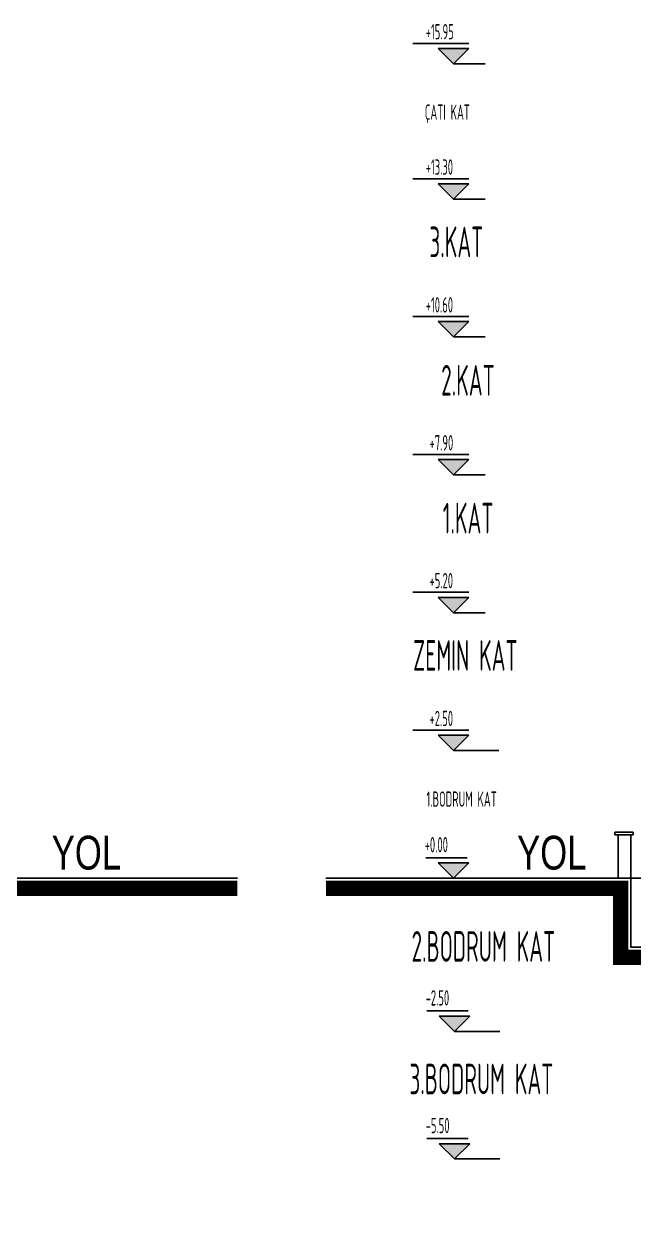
# Model space of a CAD drawing. Extents: x 41749 to 92598, y -24291 to 29432.
# Drawn here: x 44255 to 44554, y -23594 to -23005 of the extents above; entities that cross this region are included whole.
import ezdxf

# ---------------------------------------------------------------- set-up
doc = ezdxf.new("R2010")
doc.units = 0
doc.header["$MEASUREMENT"] = 0
doc.layers.add('ADAKENARI', color=7, linetype='CONTINUOUS')
doc.layers.add('SıVA', color=7, linetype='CONTINUOUS')
doc.styles.add('2', font='swisscl.ttf', dxfattribs={"height": 13})
doc.styles.add('OLCU', font='isocpeur.ttf', dxfattribs={"width": 0.59})

# ---------------------------------------------------------------- blocks, each defined once
blk = doc.blocks.new('cv')
at = {"layer": 'SıVA', "linetype": 'ByBlock', "ltscale": 1.5}
for points in [[(35052.85396, -19971.44009), (35022.85396, -20001.44009), (34992.85396, -19971.44009)], [(35052.85396, -20236.44009), (35022.85396, -20266.44009), (34992.85396, -20236.44009)], [(35052.85396, -20506.44009), (35022.85396, -20536.44009), (34992.85396, -20506.44009)], [(35052.85396, -20776.44009), (35022.85396, -20806.44009), (34992.85396, -20776.44009)], [(35052.85396, -21046.44009), (35022.85396, -21076.44009), (34992.85396, -21046.44009)], [(35052.85396, -21316.44009), (35022.85396, -21346.44009), (34992.85396, -21316.44009)], [(35052.85396, -21566.44332), (35022.85396, -21596.44332), (34992.85396, -21566.44332)], [(35054.77033, -21866.44009), (35024.77033, -21896.44009), (34994.77033, -21866.44009)], [(35054.77033, -22116.44009), (35024.77033, -22146.44009), (34994.77033, -22116.44009)]]:
    blk.add_hatch(color=256, dxfattribs=at).paths.add_polyline_path(points)
at = {"layer": 'SıVA'}
for p, q in [((35052.85396, -19961.44009), (34942.85396, -19961.44009)), ((35052.85396, -19971.44009), (34992.85396, -19971.44009)), ((35022.85396, -20001.44009), (34992.85396, -19971.44009)), ((35022.85396, -20001.44009), (35052.85396, -19971.44009)), ((35084.81909, -20001.44009), (35022.85396, -20001.44009)), ((35052.85396, -20226.44009), (34942.85396, -20226.44009)), ((35052.85396, -20236.44009), (34992.85396, -20236.44009)), ((35022.85396, -20266.44009), (34992.85396, -20236.44009)), ((35022.85396, -20266.44009), (35052.85396, -20236.44009)), ((35084.81909, -20266.44009), (35022.85396, -20266.44009)), ((35052.85396, -20496.44009), (34942.85396, -20496.44009)), ((35052.85396, -20506.44009), (34992.85396, -20506.44009)), ((35022.85396, -20536.44009), (34992.85396, -20506.44009)), ((35022.85396, -20536.44009), (35052.85396, -20506.44009)), ((35084.81909, -20536.44009), (35022.85396, -20536.44009)), ((35052.85396, -20766.44009), (34942.85396, -20766.44009)), ((35052.85396, -20776.44009), (34992.85396, -20776.44009)), ((35022.85396, -20806.44009), (34992.85396, -20776.44009)), ((35022.85396, -20806.44009), (35052.85396, -20776.44009)), ((35084.81909, -20806.44009), (35022.85396, -20806.44009)), ((35052.85396, -21036.44009), (34942.85396, -21036.44009)), ((35052.85396, -21046.44009), (34992.85396, -21046.44009)), ((35022.85396, -21076.44009), (34992.85396, -21046.44009)), ((35022.85396, -21076.44009), (35052.85396, -21046.44009)), ((35084.81909, -21076.44009), (35022.85396, -21076.44009)), ((35052.85396, -21306.44009), (34942.85396, -21306.44009)), ((35052.85396, -21316.44009), (34992.85396, -21316.44009)), ((35022.85396, -21346.44009), (34992.85396, -21316.44009)), ((35022.85396, -21346.44009), (35052.85396, -21316.44009)), ((35111.4203, -21346.44009), (35022.85396, -21346.44009)), ((35111.4203, -21346.44009), (35022.85396, -21346.44009)), ((35338.82463, -21506.44009), (35374.9211, -21506.44009)), ((35338.82463, -21511.44009), (35338.82463, -21506.44009)), ((35338.82463, -21511.44009), (35374.9211, -21511.44009)), ((35344.9211, -21511.44009), (35344.92113, -21596.44078)), ((35369.9211, -21511.44009), (35369.9211, -21596.44124)), ((35374.9211, -21506.44009), (35374.9211, -21511.44009)), ((35049.265, -21556.43746), (34968.4998, -21556.43746)), ((35052.85396, -21566.44332), (34992.85396, -21566.44332)), ((35022.85396, -21596.44332), (34992.85396, -21566.44332)), ((35022.85396, -21596.44332), (35052.85396, -21566.44332)), ((34985.6504, -21596.44332), (35149.31617, -21596.44332)), ((35051.18137, -21856.43423), (34970.41617, -21856.43423)), ((35054.77033, -21866.44009), (34994.77033, -21866.44009)), ((35024.77033, -21896.44009), (34994.77033, -21866.44009)), ((35024.77033, -21896.44009), (35054.77033, -21866.44009)), ((35113.33667, -21896.44009), (35024.77033, -21896.44009)), ((35113.33667, -21896.44009), (35024.77033, -21896.44009)), ((35051.18137, -22106.43423), (34970.41617, -22106.43423)), ((35054.77033, -22116.44009), (34994.77033, -22116.44009)), ((35024.77033, -22146.44009), (34994.77033, -22116.44009)), ((35024.77033, -22146.44009), (35054.77033, -22116.44009)), ((35113.33667, -22146.44009), (35024.77033, -22146.44009)), ((35113.33667, -22146.44009), (35024.77033, -22146.44009))]:
    blk.add_line(p, q, dxfattribs=at)
at = {"layer": 'SıVA', "ltscale": 0.3}
for p, q in [((35369.9211, -21596.44078), (35876.92103, -21596.44079)), ((35369.9211, -21731.44078), (35876.92103, -21731.44079))]:
    blk.add_line(p, q, dxfattribs=at)
at = {"layer": 'SıVA'}
for points in [[(34599.5935, -21596.44009), (33402.10891, -21596.44009), (33402.10891, -22246.44009), (31212.58778, -22246.44009), (31212.58777, -21646.44009), (30403.12921, -21646.44009)], [(34599.5935, -21596.44009), (33402.10891, -21596.44011), (33402.10891, -21646.44009), (33294.15048, -21646.44009)], [(34773.08265, -21596.44078), (35369.9211, -21596.44078), (35369.9211, -21731.44078), (35879.9211, -21731.44079), (35879.92109, -22246.44009)]]:
    blk.add_lwpolyline(points, dxfattribs=at)
at = {"layer": 'SıVA', "const_width": 30}
for points in [[(34599.5935, -21616.44009), (33422.10891, -21616.44009), (33422.10891, -22266.44009), (31192.58778, -22266.44009), (31192.58777, -21666.44009), (30403.12921, -21666.44009)], [(35859.92109, -21751.44078), (35349.9211, -21751.44078), (35349.9211, -21616.44078), (34773.08265, -21616.44078)], [(35349.9211, -21751.44078), (35859.92109, -21751.44078), (35859.92109, -22266.44009), (36816.92109, -22266.44009), (36816.92109, -21666.44079), (37666.80548, -21666.44079)]]:
    blk.add_lwpolyline(points, dxfattribs=at)
at = {"layer": 'SıVA', "style": 'OLCU', "width": 0.5}
for s, height, p in [('+15.95', 30, (34968.32291, -19953.63256)), ('ÇATI KAT', 30, (34966.72336, -20111.17861)), ('+13.30', 30, (34968.32291, -20218.63256)), ('3.KAT', 60, (34975.73238, -20380.22028)), ('+10.60', 30, (34968.32291, -20488.63256)), ('2.KAT', 60, (34998.72245, -20651.32799)), ('+7.90', 30, (34975.82291, -20758.63256)), ('1.KAT', 60, (35001.72245, -20921.32799)), ('+5.20', 30, (34975.82291, -21028.63256)), ('ZEMIN KAT', 60, (34943.73492, -21190.23889)), ('+2.50', 30, (34975.82291, -21298.63256)), ('1.BODRUM KAT', 30, (34969.78803, -21456.51066)), ('+0.00', 30, (34966.35797, -21545.86136)), ('2.BODRUM KAT', 60, (34940.77108, -21760.10847)), ('-2.50', 30, (34968.27434, -21845.85813)), ('3.BODRUM KAT', 60, (34936.67773, -22019.69112)), ('-5.50', 30, (34968.27434, -22095.85813))]:
    blk.add_text(s, height=height, dxfattribs=at).set_placement(p)
at = {"layer": 'SıVA', "style": '2'}
for p in [(34236.07168, -21579.55451), (35147.38631, -21579.55451)]:
    blk.add_text('YOL', height=66.15, dxfattribs=at).set_placement(p)

msp = doc.modelspace()

# ---------------------------------------------------------------- block references
at = {"layer": 'ADAKENARI', "xscale": 0.25, "yscale": 0.25, "zscale": 0.25}
msp.add_blockref('cv', (35709.76185, -18024.07549), dxfattribs=at)

doc.saveas('drawing.dxf')
